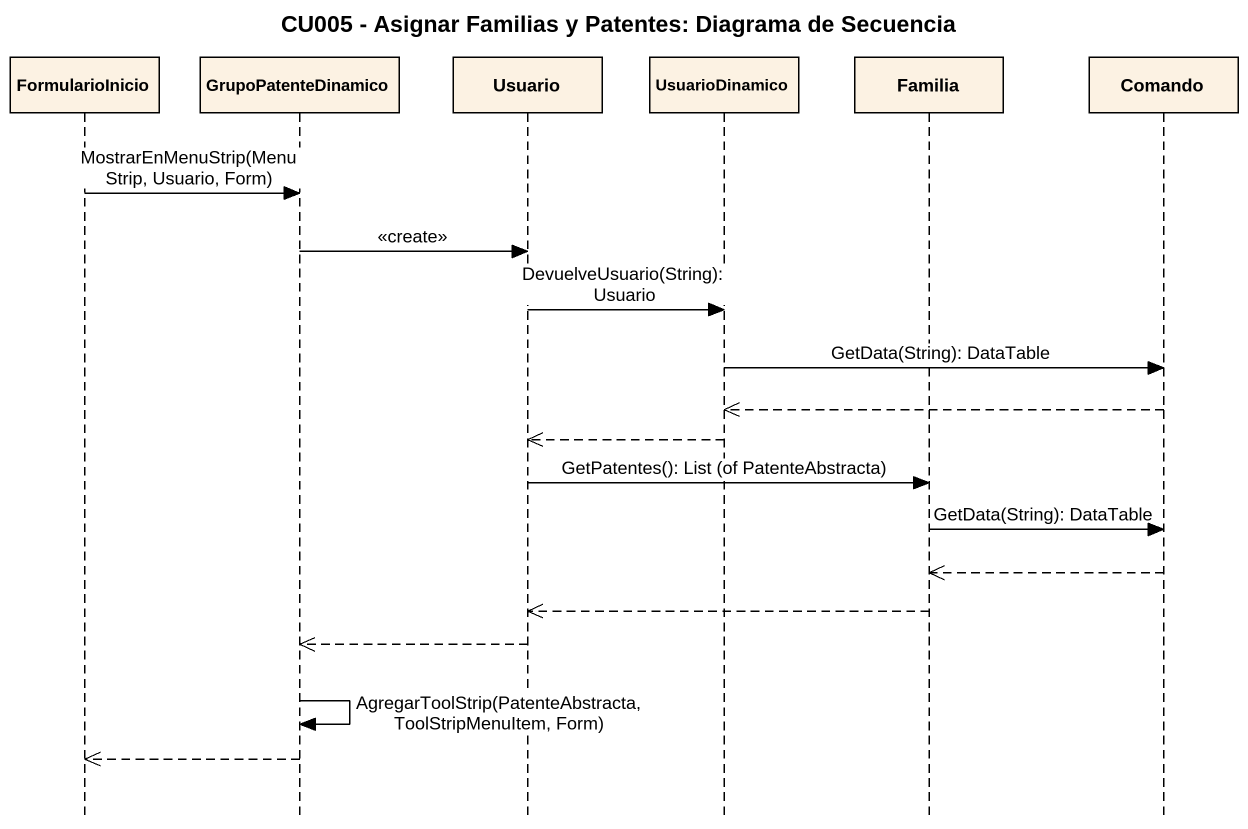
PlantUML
@startuml
title CU005 - Asignar Familias y Patentes: Diagrama de Secuencia
hide footbox
participant FormularioInicio
participant GrupoPatenteDinamico
participant Usuario
participant UsuarioDinamico
participant Familia
participant Comando

FormularioInicio -> GrupoPatenteDinamico : MostrarEnMenuStrip(MenuStrip, Usuario, Form)
GrupoPatenteDinamico -> Usuario : <<create>>
Usuario -> UsuarioDinamico : DevuelveUsuario(String): Usuario
UsuarioDinamico -> Comando : GetData(String): DataTable
Comando -->> UsuarioDinamico
UsuarioDinamico -->> Usuario
Usuario -> Familia : GetPatentes(): List (of PatenteAbstracta)
Familia -> Comando : GetData(String): DataTable
Comando -->> Familia
Familia -->> Usuario
Usuario -->> GrupoPatenteDinamico
GrupoPatenteDinamico -> GrupoPatenteDinamico : AgregarToolStrip(PatenteAbstracta, ToolStripMenuItem, Form)
GrupoPatenteDinamico -->> FormularioInicio
@enduml
